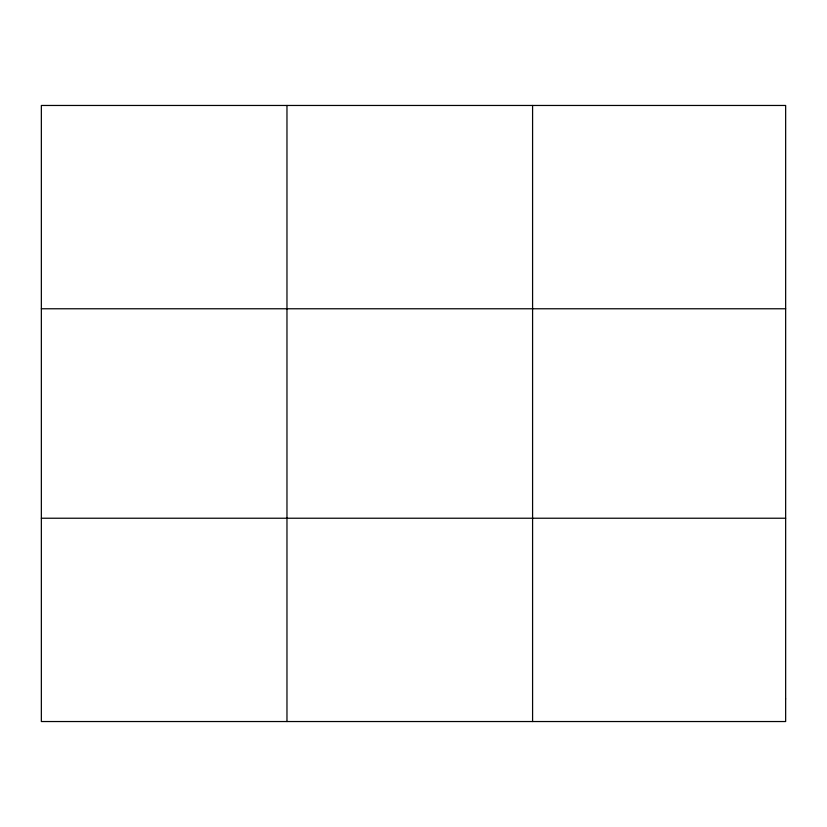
<?xml version="1.0" encoding="UTF-8"?>
<svg xmlns="http://www.w3.org/2000/svg" width="827" height="827" viewBox="0 0 827 827"><rect width="100%" height="100%" fill="white"/><g stroke="black" fill="none" stroke-linecap="round" stroke-linejoin="round"><path stroke-width="1.24" d="M286.969 105.463L286.969 721.537M532.588 105.463L532.588 721.537M41.35 308.771L785.65 308.771M41.35 518.229L785.65 518.229M785.65 698.939L785.65 721.537L41.35 721.537L41.35 105.463L785.65 105.463L785.65 698.939"/></g></svg>
